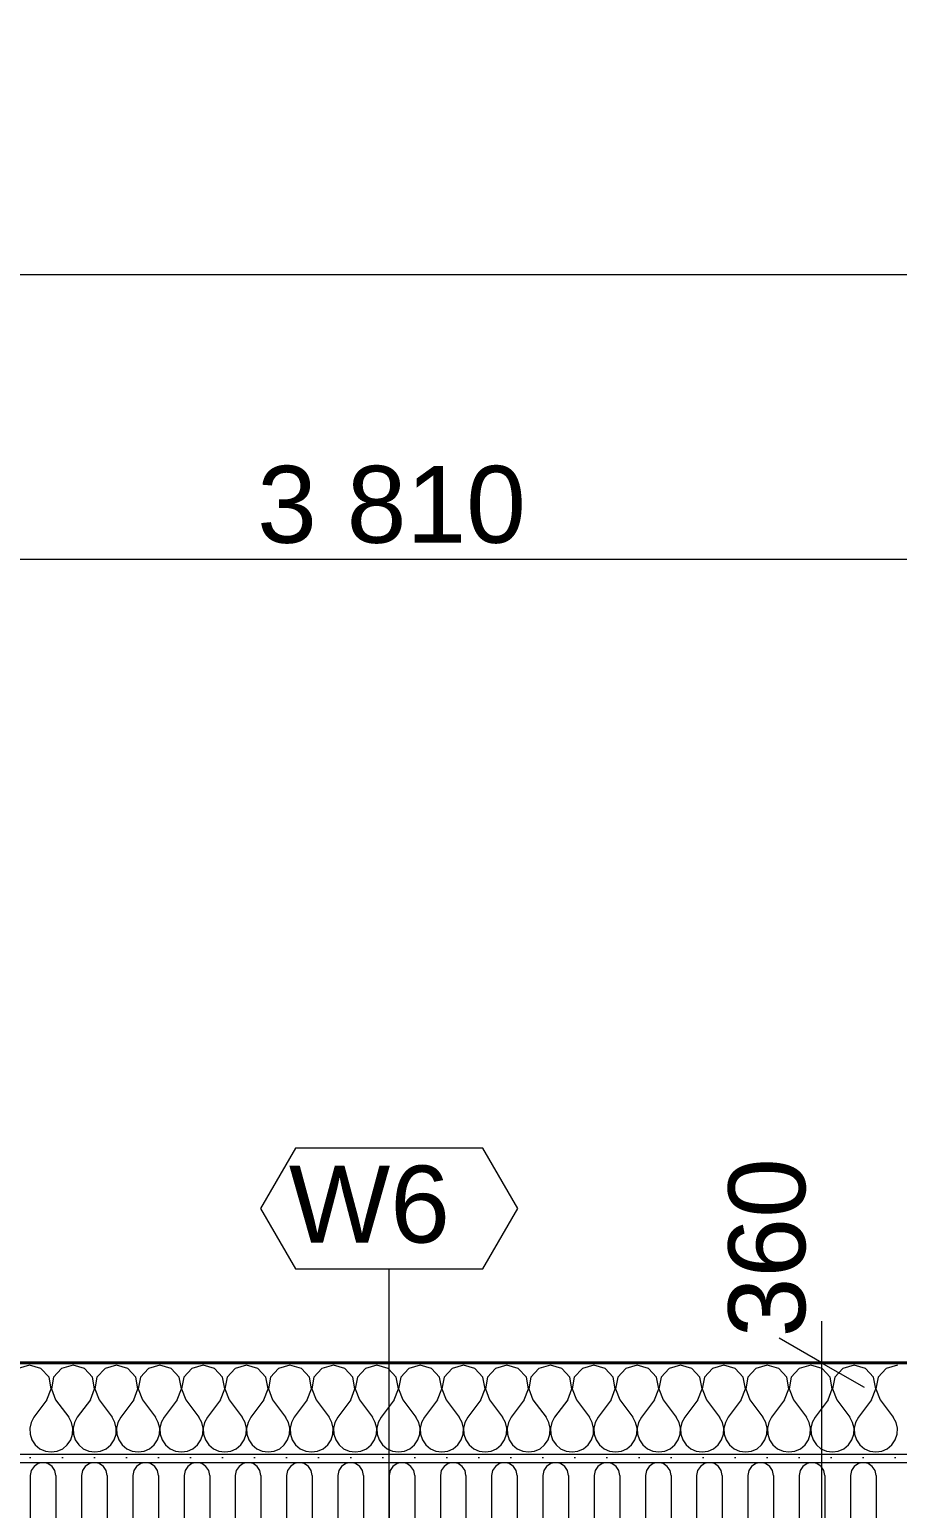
# Model space of a CAD drawing. Header units: millimetres. Extents: x -3100 to 17162, y -19566 to 10100.
# Drawn here: x 11924 to 13448, y 7505 to 10100 of the extents above; entities that cross this region are included whole.
import ezdxf

# ---------------------------------------------------------------- set-up
doc = ezdxf.new("R2010")
doc.units = ezdxf.units.MM
doc.header["$MEASUREMENT"] = 0
doc.linetypes.add('Wipeout_Contour', pattern=[1000, 0, -1000])
for name, color, linetype in [('Externí - moduly', 7, 'Continuous'), ('Konstrukce - svislé nosné', 7, 'Continuous'), ('Konstrukce – Dělicí čáry vrstev', 7, 'Continuous'), ('Kóty - SP', 7, 'Continuous'), ('Výplně – Řezové', 7, 'Continuous'), ('Zóny - razítko SP', 7, 'Continuous')]:
    doc.layers.add(name, color=color, linetype=linetype)
doc.styles.add('GENEROVANÝ_STYL_1', font='Arial.ttf')
doc.dimstyles.new('GENEROVANÝ_STYL__1', dxfattribs={"dimtxt": 134.999996, "dimasz": 114, "dimexe": 0.18, "dimexo": 0.0625, "dimgap": 0, "dimtad": 1, "dimtih": 1, "dimtoh": 1, "dimdec": 0, "dimzin": 0, "dimdsep": 46, "dimtxsty": 'GENEROVANÝ_STYL_1', "dimblk": 'ARROWHEAD_2', "dimblk1": 'ARROWHEAD_2', "dimblk2": 'ARROWHEAD_2', "dimcen": 0.09, "dimse1": 1, "dimse2": 1, "dimclrd": 256, "dimclre": 256, "dimclrt": 256, "dimazin": 0, "dimtfac": 1, "dimtdec": 4, "dimtmove": 0, "dimatfit": 3, "dimfxl": 1, "dimtolj": 1, "dimtzin": 0, "dimarcsym": 0})
doc.dimstyles.new('GENEROVANÝ_STYL__3', dxfattribs={"dimtxt": 134.999996, "dimasz": 114, "dimexe": 0.18, "dimexo": 0.0625, "dimgap": 0, "dimtad": 1, "dimdec": 0, "dimzin": 0, "dimdsep": 46, "dimtxsty": 'GENEROVANÝ_STYL_1', "dimblk": 'ARROWHEAD_2', "dimblk1": 'ARROWHEAD_2', "dimblk2": 'ARROWHEAD_2', "dimcen": 0.09, "dimse1": 1, "dimse2": 1, "dimclrd": 256, "dimclre": 256, "dimclrt": 256, "dimazin": 0, "dimtfac": 1, "dimtdec": 4, "dimtmove": 2, "dimatfit": 3, "dimfxl": 1, "dimtolj": 1, "dimtzin": 0, "dimarcsym": 0})

# ---------------------------------------------------------------- blocks, each defined once
blk = doc.blocks.new('*X62')
at = {"layer": 'Výplně – Řezové', "color": 53, "linetype": 'Continuous', "lineweight": 13, "true_color": 0xeccf4f}
for p, q in [((11938.9, 7583.3), (11931.6, 7578.4)), ((11947.5, 7585), (11938.9, 7583.3)), ((11956.1, 7583.3), (11947.5, 7585)), ((11963.4, 7578.4), (11956.1, 7583.3)), ((12028.9, 7583.3), (12021.6, 7578.4)), ((12037.5, 7585), (12028.9, 7583.3)), ((12046.1, 7583.3), (12037.5, 7585)), ((12053.4, 7578.4), (12046.1, 7583.3)), ((12118.9, 7583.3), (12111.6, 7578.4)), ((12127.5, 7585), (12118.9, 7583.3)), ((12136.1, 7583.3), (12127.5, 7585)), ((12143.4, 7578.4), (12136.1, 7583.3)), ((12208.9, 7583.3), (12201.6, 7578.4)), ((12217.5, 7585), (12208.9, 7583.3)), ((12226.1, 7583.3), (12217.5, 7585)), ((12233.4, 7578.4), (12226.1, 7583.3)), ((12298.9, 7583.3), (12291.6, 7578.4)), ((12307.5, 7585), (12298.9, 7583.3)), ((12316.1, 7583.3), (12307.5, 7585)), ((12323.4, 7578.4), (12316.1, 7583.3)), ((12388.9, 7583.3), (12381.6, 7578.4)), ((12397.5, 7585), (12388.9, 7583.3)), ((12406.1, 7583.3), (12397.5, 7585)), ((12413.4, 7578.4), (12406.1, 7583.3)), ((12478.9, 7583.3), (12471.6, 7578.4)), ((12487.5, 7585), (12478.9, 7583.3)), ((12496.1, 7583.3), (12487.5, 7585)), ((12503.4, 7578.4), (12496.1, 7583.3)), ((12568.9, 7583.3), (12561.6, 7578.4)), ((12577.5, 7585), (12568.9, 7583.3)), ((12586.1, 7583.3), (12577.5, 7585)), ((12593.4, 7578.4), (12586.1, 7583.3)), ((12658.9, 7583.3), (12651.6, 7578.4)), ((12667.5, 7585), (12658.9, 7583.3)), ((12676.1, 7583.3), (12667.5, 7585)), ((12683.4, 7578.4), (12676.1, 7583.3)), ((12748.9, 7583.3), (12741.6, 7578.4)), ((12757.5, 7585), (12748.9, 7583.3)), ((12766.1, 7583.3), (12757.5, 7585)), ((12773.4, 7578.4), (12766.1, 7583.3)), ((12838.9, 7583.3), (12831.6, 7578.4)), ((12847.5, 7585), (12838.9, 7583.3)), ((12856.1, 7583.3), (12847.5, 7585)), ((12863.4, 7578.4), (12856.1, 7583.3)), ((12928.9, 7583.3), (12921.6, 7578.4)), ((12937.5, 7585), (12928.9, 7583.3)), ((12946.1, 7583.3), (12937.5, 7585)), ((12953.4, 7578.4), (12946.1, 7583.3)), ((13018.9, 7583.3), (13011.6, 7578.4)), ((13027.5, 7585), (13018.9, 7583.3)), ((13036.1, 7583.3), (13027.5, 7585)), ((13043.4, 7578.4), (13036.1, 7583.3)), ((13108.9, 7583.3), (13101.6, 7578.4)), ((13117.5, 7585), (13108.9, 7583.3)), ((13126.1, 7583.3), (13117.5, 7585)), ((13133.4, 7578.4), (13126.1, 7583.3)), ((13198.9, 7583.3), (13191.6, 7578.4)), ((13207.5, 7585), (13198.9, 7583.3)), ((13216.1, 7583.3), (13207.5, 7585)), ((13223.4, 7578.4), (13216.1, 7583.3)), ((13288.9, 7583.3), (13281.6, 7578.4)), ((13297.5, 7585), (13288.9, 7583.3)), ((13306.1, 7583.3), (13297.5, 7585)), ((13313.4, 7578.4), (13306.1, 7583.3)), ((13378.9, 7583.3), (13371.6, 7578.4)), ((13387.5, 7585), (13378.9, 7583.3)), ((13396.1, 7583.3), (13387.5, 7585)), ((13403.4, 7578.4), (13396.1, 7583.3)), ((11926.7, 7571.1), (11925, 7562.5)), ((11925, 7562.5), (11925, 7487.5)), ((11931.6, 7578.4), (11926.7, 7571.1)), ((11968.3, 7571.1), (11963.4, 7578.4)), ((11970, 7562.5), (11968.3, 7571.1)), ((11970, 7562.5), (11970, 7487.5)), ((12016.7, 7571.1), (12015, 7562.5)), ((12015, 7562.5), (12015, 7487.5)), ((12021.6, 7578.4), (12016.7, 7571.1)), ((12058.3, 7571.1), (12053.4, 7578.4)), ((12060, 7562.5), (12058.3, 7571.1)), ((12060, 7562.5), (12060, 7487.5)), ((12106.7, 7571.1), (12105, 7562.5)), ((12105, 7562.5), (12105, 7487.5)), ((12111.6, 7578.4), (12106.7, 7571.1)), ((12148.3, 7571.1), (12143.4, 7578.4)), ((12150, 7562.5), (12148.3, 7571.1)), ((12150, 7562.5), (12150, 7487.5)), ((12196.7, 7571.1), (12195, 7562.5)), ((12195, 7562.5), (12195, 7487.5)), ((12201.6, 7578.4), (12196.7, 7571.1)), ((12238.3, 7571.1), (12233.4, 7578.4)), ((12240, 7562.5), (12238.3, 7571.1)), ((12240, 7562.5), (12240, 7487.5)), ((12286.7, 7571.1), (12285, 7562.5)), ((12285, 7562.5), (12285, 7487.5)), ((12291.6, 7578.4), (12286.7, 7571.1)), ((12328.3, 7571.1), (12323.4, 7578.4)), ((12330, 7562.5), (12328.3, 7571.1)), ((12330, 7562.5), (12330, 7487.5)), ((12376.7, 7571.1), (12375, 7562.5)), ((12375, 7562.5), (12375, 7487.5)), ((12381.6, 7578.4), (12376.7, 7571.1)), ((12418.3, 7571.1), (12413.4, 7578.4)), ((12420, 7562.5), (12418.3, 7571.1)), ((12420, 7562.5), (12420, 7487.5)), ((12466.7, 7571.1), (12465, 7562.5)), ((12465, 7562.5), (12465, 7487.5)), ((12471.6, 7578.4), (12466.7, 7571.1)), ((12508.3, 7571.1), (12503.4, 7578.4)), ((12510, 7562.5), (12508.3, 7571.1)), ((12510, 7562.5), (12510, 7487.5)), ((12556.7, 7571.1), (12555, 7562.5)), ((12555, 7562.5), (12555, 7487.5)), ((12561.6, 7578.4), (12556.7, 7571.1)), ((12598.3, 7571.1), (12593.4, 7578.4)), ((12600, 7562.5), (12598.3, 7571.1)), ((12600, 7562.5), (12600, 7487.5)), ((12646.7, 7571.1), (12645, 7562.5)), ((12645, 7562.5), (12645, 7487.5)), ((12651.6, 7578.4), (12646.7, 7571.1)), ((12688.3, 7571.1), (12683.4, 7578.4)), ((12690, 7562.5), (12688.3, 7571.1)), ((12690, 7562.5), (12690, 7487.5)), ((12736.7, 7571.1), (12735, 7562.5)), ((12735, 7562.5), (12735, 7487.5)), ((12741.6, 7578.4), (12736.7, 7571.1)), ((12778.3, 7571.1), (12773.4, 7578.4)), ((12780, 7562.5), (12778.3, 7571.1)), ((12780, 7562.5), (12780, 7487.5)), ((12826.7, 7571.1), (12825, 7562.5)), ((12825, 7562.5), (12825, 7487.5)), ((12831.6, 7578.4), (12826.7, 7571.1)), ((12868.3, 7571.1), (12863.4, 7578.4)), ((12870, 7562.5), (12868.3, 7571.1)), ((12870, 7562.5), (12870, 7487.5)), ((12916.7, 7571.1), (12915, 7562.5)), ((12915, 7562.5), (12915, 7487.5)), ((12921.6, 7578.4), (12916.7, 7571.1)), ((12958.3, 7571.1), (12953.4, 7578.4)), ((12960, 7562.5), (12958.3, 7571.1)), ((12960, 7562.5), (12960, 7487.5)), ((13006.7, 7571.1), (13005, 7562.5)), ((13005, 7562.5), (13005, 7487.5)), ((13011.6, 7578.4), (13006.7, 7571.1)), ((13048.3, 7571.1), (13043.4, 7578.4)), ((13050, 7562.5), (13048.3, 7571.1)), ((13050, 7562.5), (13050, 7487.5)), ((13096.7, 7571.1), (13095, 7562.5)), ((13095, 7562.5), (13095, 7487.5)), ((13101.6, 7578.4), (13096.7, 7571.1)), ((13138.3, 7571.1), (13133.4, 7578.4)), ((13140, 7562.5), (13138.3, 7571.1)), ((13140, 7562.5), (13140, 7487.5)), ((13186.7, 7571.1), (13185, 7562.5)), ((13185, 7562.5), (13185, 7487.5)), ((13191.6, 7578.4), (13186.7, 7571.1)), ((13228.3, 7571.1), (13223.4, 7578.4)), ((13230, 7562.5), (13228.3, 7571.1)), ((13230, 7562.5), (13230, 7487.5)), ((13276.7, 7571.1), (13275, 7562.5)), ((13275, 7562.5), (13275, 7487.5)), ((13281.6, 7578.4), (13276.7, 7571.1)), ((13318.3, 7571.1), (13313.4, 7578.4)), ((13320, 7562.5), (13318.3, 7571.1)), ((13320, 7562.5), (13320, 7487.5)), ((13366.7, 7571.1), (13365, 7562.5)), ((13365, 7562.5), (13365, 7487.5)), ((13371.6, 7578.4), (13366.7, 7571.1)), ((13408.3, 7571.1), (13403.4, 7578.4)), ((13410, 7562.5), (13408.3, 7571.1)), ((13410, 7562.5), (13410, 7487.5))]:
    blk.add_line(p, q, dxfattribs=at)
blk = doc.blocks.new('*X68')
at = {"layer": 'Výplně – Řezové', "color": 53, "linetype": 'Continuous', "lineweight": 13, "true_color": 0xeccf4f}
for p, q in [((11923.8, 7756.2), (11903.8, 7750.5)), ((11943.8, 7750.5), (11923.8, 7756.2)), ((11957.9, 7735.1), (11943.8, 7750.5)), ((11961.8, 7714.7), (11957.9, 7735.1)), ((11965.9, 7735.1), (11962.1, 7714.7)), ((11980, 7750.5), (11965.9, 7735.1)), ((12000, 7756.2), (11980, 7750.5)), ((12020, 7750.5), (12000, 7756.2)), ((12034.1, 7735.1), (12020, 7750.5)), ((12037.9, 7714.7), (12034.1, 7735.1)), ((12042.1, 7735.1), (12038.2, 7714.7)), ((12056.2, 7750.5), (12042.1, 7735.1)), ((12076.2, 7756.2), (12056.2, 7750.5)), ((12096.2, 7750.5), (12076.2, 7756.2)), ((12110.3, 7735.1), (12096.2, 7750.5)), ((12114.1, 7714.7), (12110.3, 7735.1)), ((12118.3, 7735.1), (12114.4, 7714.7)), ((12132.4, 7750.5), (12118.3, 7735.1)), ((12152.4, 7756.2), (12132.4, 7750.5)), ((12172.4, 7750.5), (12152.4, 7756.2)), ((12186.5, 7735.1), (12172.4, 7750.5)), ((12190.3, 7714.7), (12186.5, 7735.1)), ((12194.5, 7735.1), (12190.6, 7714.7)), ((12208.5, 7750.5), (12194.5, 7735.1)), ((12228.6, 7756.2), (12208.5, 7750.5)), ((12248.6, 7750.5), (12228.6, 7756.2)), ((12262.6, 7735.1), (12248.6, 7750.5)), ((12266.5, 7714.7), (12262.6, 7735.1)), ((12270.7, 7735.1), (12266.8, 7714.7)), ((12284.7, 7750.5), (12270.7, 7735.1)), ((12304.8, 7756.2), (12284.7, 7750.5)), ((12324.8, 7750.5), (12304.8, 7756.2)), ((12338.8, 7735.1), (12324.8, 7750.5)), ((12342.7, 7714.7), (12338.8, 7735.1)), ((12346.9, 7735.1), (12343, 7714.7)), ((12360.9, 7750.5), (12346.9, 7735.1)), ((12381, 7756.2), (12360.9, 7750.5)), ((12401, 7750.5), (12381, 7756.2)), ((12415, 7735.1), (12401, 7750.5)), ((12418.9, 7714.7), (12415, 7735.1)), ((12423.1, 7735.1), (12419.2, 7714.7)), ((12437.1, 7750.5), (12423.1, 7735.1)), ((12457.1, 7756.2), (12437.1, 7750.5)), ((12477.2, 7750.5), (12457.1, 7756.2)), ((12491.2, 7735.1), (12477.2, 7750.5)), ((12495.1, 7714.7), (12491.2, 7735.1)), ((12499.3, 7735.1), (12495.4, 7714.7)), ((12513.3, 7750.5), (12499.3, 7735.1)), ((12533.3, 7756.2), (12513.3, 7750.5)), ((12553.4, 7750.5), (12533.3, 7756.2)), ((12567.4, 7735.1), (12553.4, 7750.5)), ((12571.3, 7714.7), (12567.4, 7735.1)), ((12575.5, 7735.1), (12571.6, 7714.7)), ((12589.5, 7750.5), (12575.5, 7735.1)), ((12609.5, 7756.2), (12589.5, 7750.5)), ((12629.6, 7750.5), (12609.5, 7756.2)), ((12643.6, 7735.1), (12629.6, 7750.5)), ((12647.5, 7714.7), (12643.6, 7735.1)), ((12651.6, 7735.1), (12647.8, 7714.7)), ((12665.7, 7750.5), (12651.6, 7735.1)), ((12685.7, 7756.2), (12665.7, 7750.5)), ((12705.7, 7750.5), (12685.7, 7756.2)), ((12719.8, 7735.1), (12705.7, 7750.5)), ((12723.7, 7714.7), (12719.8, 7735.1)), ((12727.8, 7735.1), (12724, 7714.7)), ((12741.9, 7750.5), (12727.8, 7735.1)), ((12761.9, 7756.2), (12741.9, 7750.5)), ((12781.9, 7750.5), (12761.9, 7756.2)), ((12796, 7735.1), (12781.9, 7750.5)), ((12799.8, 7714.7), (12796, 7735.1)), ((12804, 7735.1), (12800.2, 7714.7)), ((12818.1, 7750.5), (12804, 7735.1)), ((12838.1, 7756.2), (12818.1, 7750.5)), ((12858.1, 7750.5), (12838.1, 7756.2)), ((12872.2, 7735.1), (12858.1, 7750.5)), ((12876, 7714.7), (12872.2, 7735.1)), ((12880.2, 7735.1), (12876.3, 7714.7)), ((12894.3, 7750.5), (12880.2, 7735.1)), ((12914.3, 7756.2), (12894.3, 7750.5)), ((12934.3, 7750.5), (12914.3, 7756.2)), ((12948.4, 7735.1), (12934.3, 7750.5)), ((12952.2, 7714.7), (12948.4, 7735.1)), ((12956.4, 7735.1), (12952.5, 7714.7)), ((12970.4, 7750.5), (12956.4, 7735.1)), ((12990.5, 7756.2), (12970.4, 7750.5)), ((13010.5, 7750.5), (12990.5, 7756.2)), ((13024.5, 7735.1), (13010.5, 7750.5)), ((13028.4, 7714.7), (13024.5, 7735.1)), ((13032.6, 7735.1), (13028.7, 7714.7)), ((13046.6, 7750.5), (13032.6, 7735.1)), ((13066.7, 7756.2), (13046.6, 7750.5)), ((13086.7, 7750.5), (13066.7, 7756.2)), ((13100.7, 7735.1), (13086.7, 7750.5)), ((13104.6, 7714.7), (13100.7, 7735.1)), ((13108.8, 7735.1), (13104.9, 7714.7)), ((13122.8, 7750.5), (13108.8, 7735.1)), ((13142.9, 7756.2), (13122.8, 7750.5)), ((13162.9, 7750.5), (13142.9, 7756.2)), ((13176.9, 7735.1), (13162.9, 7750.5)), ((13180.8, 7714.7), (13176.9, 7735.1)), ((13185, 7735.1), (13181.1, 7714.7)), ((13199, 7750.5), (13185, 7735.1)), ((13219, 7756.2), (13199, 7750.5)), ((13239.1, 7750.5), (13219, 7756.2)), ((13253.1, 7735.1), (13239.1, 7750.5)), ((13257, 7714.7), (13253.1, 7735.1)), ((13261.2, 7735.1), (13257.3, 7714.7)), ((13275.2, 7750.5), (13261.2, 7735.1)), ((13295.2, 7756.2), (13275.2, 7750.5)), ((13315.3, 7750.5), (13295.2, 7756.2)), ((13329.3, 7735.1), (13315.3, 7750.5)), ((13333.2, 7714.7), (13329.3, 7735.1)), ((13337.4, 7735.1), (13333.5, 7714.7)), ((13351.4, 7750.5), (13337.4, 7735.1)), ((13371.4, 7756.2), (13351.4, 7750.5)), ((13391.5, 7750.5), (13371.4, 7756.2)), ((13405.5, 7735.1), (13391.5, 7750.5)), ((13409.4, 7714.7), (13405.5, 7735.1)), ((13413.5, 7735.1), (13409.7, 7714.7)), ((13427.6, 7750.5), (13413.5, 7735.1)), ((13447.6, 7756.2), (13427.6, 7750.5)), ((11954.3, 7695.2), (11961.8, 7714.7)), ((11962.1, 7714.7), (11969.5, 7695.2)), ((12030.5, 7695.2), (12037.9, 7714.7)), ((12038.2, 7714.7), (12045.7, 7695.2)), ((12106.7, 7695.2), (12114.1, 7714.7)), ((12114.4, 7714.7), (12121.9, 7695.2)), ((12182.9, 7695.2), (12190.3, 7714.7)), ((12190.6, 7714.7), (12198.1, 7695.2)), ((12259, 7695.2), (12266.5, 7714.7)), ((12266.8, 7714.7), (12274.3, 7695.2)), ((12335.2, 7695.2), (12342.7, 7714.7)), ((12343, 7714.7), (12350.5, 7695.2)), ((12411.4, 7695.2), (12418.9, 7714.7)), ((12419.2, 7714.7), (12426.7, 7695.2)), ((12487.6, 7695.2), (12495.1, 7714.7)), ((12495.4, 7714.7), (12502.9, 7695.2)), ((12563.8, 7695.2), (12571.3, 7714.7)), ((12571.6, 7714.7), (12579, 7695.2)), ((12640, 7695.2), (12647.5, 7714.7)), ((12647.8, 7714.7), (12655.2, 7695.2)), ((12716.2, 7695.2), (12723.7, 7714.7)), ((12724, 7714.7), (12731.4, 7695.2)), ((12792.4, 7695.2), (12799.8, 7714.7)), ((12800.2, 7714.7), (12807.6, 7695.2)), ((12868.6, 7695.2), (12876, 7714.7)), ((12876.3, 7714.7), (12883.8, 7695.2)), ((12944.8, 7695.2), (12952.2, 7714.7)), ((12952.5, 7714.7), (12960, 7695.2)), ((13021, 7695.2), (13028.4, 7714.7)), ((13028.7, 7714.7), (13036.2, 7695.2)), ((13097.1, 7695.2), (13104.6, 7714.7)), ((13104.9, 7714.7), (13112.4, 7695.2)), ((13173.3, 7695.2), (13180.8, 7714.7)), ((13181.1, 7714.7), (13188.6, 7695.2)), ((13249.5, 7695.2), (13257, 7714.7)), ((13257.3, 7714.7), (13264.8, 7695.2)), ((13325.7, 7695.2), (13333.2, 7714.7)), ((13333.5, 7714.7), (13341, 7695.2)), ((13401.9, 7695.2), (13409.4, 7714.7)), ((13409.7, 7714.7), (13417.1, 7695.2)), ((11954.3, 7695.2), (11931.4, 7664.8)), ((11969.5, 7695.2), (11992.4, 7664.8)), ((12030.5, 7695.2), (12007.6, 7664.8)), ((12045.7, 7695.2), (12068.6, 7664.8)), ((12106.7, 7695.2), (12083.8, 7664.8)), ((12121.9, 7695.2), (12144.8, 7664.8)), ((12182.9, 7695.2), (12160, 7664.8)), ((12198.1, 7695.2), (12221, 7664.8)), ((12259, 7695.2), (12236.2, 7664.8)), ((12274.3, 7695.2), (12297.1, 7664.8)), ((12335.2, 7695.2), (12312.4, 7664.8)), ((12350.5, 7695.2), (12373.3, 7664.8)), ((12411.4, 7695.2), (12388.6, 7664.8)), ((12426.7, 7695.2), (12449.5, 7664.8)), ((12487.6, 7695.2), (12464.8, 7664.8)), ((12502.9, 7695.2), (12525.7, 7664.8)), ((12563.8, 7695.2), (12541, 7664.8)), ((12579, 7695.2), (12601.9, 7664.8)), ((12640, 7695.2), (12617.1, 7664.8)), ((12655.2, 7695.2), (12678.1, 7664.8)), ((12716.2, 7695.2), (12693.3, 7664.8)), ((12731.4, 7695.2), (12754.3, 7664.8)), ((12792.4, 7695.2), (12769.5, 7664.8)), ((12807.6, 7695.2), (12830.5, 7664.8)), ((12868.6, 7695.2), (12845.7, 7664.8)), ((12883.8, 7695.2), (12906.7, 7664.8)), ((12944.8, 7695.2), (12921.9, 7664.8)), ((12960, 7695.2), (12982.9, 7664.8)), ((13021, 7695.2), (12998.1, 7664.8)), ((13036.2, 7695.2), (13059, 7664.8)), ((13097.1, 7695.2), (13074.3, 7664.8)), ((13112.4, 7695.2), (13135.2, 7664.8)), ((13173.3, 7695.2), (13150.5, 7664.8)), ((13188.6, 7695.2), (13211.4, 7664.8)), ((13249.5, 7695.2), (13226.7, 7664.8)), ((13264.8, 7695.2), (13287.6, 7664.8)), ((13325.7, 7695.2), (13302.9, 7664.8)), ((13341, 7695.2), (13363.8, 7664.8)), ((13401.9, 7695.2), (13379, 7664.8)), ((13417.1, 7695.2), (13440, 7664.8)), ((11931.4, 7664.8), (11926.3, 7655.6)), ((11997.5, 7655.6), (11992.4, 7664.8)), ((12007.6, 7664.8), (12002.5, 7655.6)), ((12073.7, 7655.6), (12068.6, 7664.8)), ((12083.8, 7664.8), (12078.7, 7655.6)), ((12149.8, 7655.6), (12144.8, 7664.8)), ((12160, 7664.8), (12154.9, 7655.6)), ((12226, 7655.6), (12221, 7664.8)), ((12236.2, 7664.8), (12231.1, 7655.6)), ((12302.2, 7655.6), (12297.1, 7664.8)), ((12312.4, 7664.8), (12307.3, 7655.6)), ((12378.4, 7655.6), (12373.3, 7664.8)), ((12388.6, 7664.8), (12383.5, 7655.6)), ((12454.6, 7655.6), (12449.5, 7664.8)), ((12464.8, 7664.8), (12459.7, 7655.6)), ((12530.8, 7655.6), (12525.7, 7664.8)), ((12541, 7664.8), (12535.9, 7655.6)), ((12607, 7655.6), (12601.9, 7664.8)), ((12617.1, 7664.8), (12612.1, 7655.6)), ((12683.2, 7655.6), (12678.1, 7664.8)), ((12693.3, 7664.8), (12688.2, 7655.6)), ((12759.4, 7655.6), (12754.3, 7664.8)), ((12769.5, 7664.8), (12764.4, 7655.6)), ((12835.6, 7655.6), (12830.5, 7664.8)), ((12845.7, 7664.8), (12840.6, 7655.6)), ((12911.8, 7655.6), (12906.7, 7664.8)), ((12921.9, 7664.8), (12916.8, 7655.6)), ((12987.9, 7655.6), (12982.9, 7664.8)), ((12998.1, 7664.8), (12993, 7655.6)), ((13064.1, 7655.6), (13059, 7664.8)), ((13074.3, 7664.8), (13069.2, 7655.6)), ((13140.3, 7655.6), (13135.2, 7664.8)), ((13150.5, 7664.8), (13145.4, 7655.6)), ((13216.5, 7655.6), (13211.4, 7664.8)), ((13226.7, 7664.8), (13221.6, 7655.6)), ((13292.7, 7655.6), (13287.6, 7664.8)), ((13302.9, 7664.8), (13297.8, 7655.6)), ((13368.9, 7655.6), (13363.8, 7664.8)), ((13379, 7664.8), (13374, 7655.6)), ((13445.1, 7655.6), (13440, 7664.8)), ((11926.3, 7655.6), (11924, 7645.3)), ((11924, 7645.3), (11924.5, 7634.8)), ((11924.5, 7634.8), (11927.8, 7624.9)), ((11996, 7624.9), (11999.3, 7634.8)), ((11999.8, 7645.3), (11997.5, 7655.6)), ((11999.3, 7634.8), (11999.8, 7645.3)), ((12002.5, 7655.6), (12000.2, 7645.3)), ((12000.2, 7645.3), (12000.7, 7634.8)), ((12000.7, 7634.8), (12004, 7624.9)), ((12072.2, 7624.9), (12075.5, 7634.8)), ((12076, 7645.3), (12073.7, 7655.6)), ((12075.5, 7634.8), (12076, 7645.3)), ((12078.7, 7655.6), (12076.3, 7645.3)), ((12076.3, 7645.3), (12076.9, 7634.8)), ((12076.9, 7634.8), (12080.2, 7624.9)), ((12148.4, 7624.9), (12151.7, 7634.8)), ((12152.2, 7645.3), (12149.8, 7655.6)), ((12151.7, 7634.8), (12152.2, 7645.3)), ((12154.9, 7655.6), (12152.5, 7645.3)), ((12152.5, 7645.3), (12153, 7634.8)), ((12153, 7634.8), (12156.4, 7624.9)), ((12224.5, 7624.9), (12227.9, 7634.8)), ((12228.4, 7645.3), (12226, 7655.6)), ((12227.9, 7634.8), (12228.4, 7645.3)), ((12231.1, 7655.6), (12228.7, 7645.3)), ((12228.7, 7645.3), (12229.2, 7634.8)), ((12229.2, 7634.8), (12232.6, 7624.9)), ((12300.7, 7624.9), (12304.1, 7634.8)), ((12304.6, 7645.3), (12302.2, 7655.6)), ((12304.1, 7634.8), (12304.6, 7645.3)), ((12307.3, 7655.6), (12304.9, 7645.3)), ((12304.9, 7645.3), (12305.4, 7634.8)), ((12305.4, 7634.8), (12308.8, 7624.9)), ((12376.9, 7624.9), (12380.3, 7634.8)), ((12380.8, 7645.3), (12378.4, 7655.6)), ((12380.3, 7634.8), (12380.8, 7645.3)), ((12383.5, 7655.6), (12381.1, 7645.3)), ((12381.1, 7645.3), (12381.6, 7634.8)), ((12381.6, 7634.8), (12385, 7624.9)), ((12453.1, 7624.9), (12456.5, 7634.8)), ((12457, 7645.3), (12454.6, 7655.6)), ((12456.5, 7634.8), (12457, 7645.3)), ((12459.7, 7655.6), (12457.3, 7645.3)), ((12457.3, 7645.3), (12457.8, 7634.8)), ((12457.8, 7634.8), (12461.2, 7624.9)), ((12529.3, 7624.9), (12532.7, 7634.8)), ((12533.2, 7645.3), (12530.8, 7655.6)), ((12532.7, 7634.8), (12533.2, 7645.3)), ((12535.9, 7655.6), (12533.5, 7645.3)), ((12533.5, 7645.3), (12534, 7634.8)), ((12534, 7634.8), (12537.4, 7624.9)), ((12605.5, 7624.9), (12608.9, 7634.8)), ((12609.4, 7645.3), (12607, 7655.6)), ((12608.9, 7634.8), (12609.4, 7645.3)), ((12612.1, 7655.6), (12609.7, 7645.3)), ((12609.7, 7645.3), (12610.2, 7634.8)), ((12610.2, 7634.8), (12613.5, 7624.9)), ((12681.7, 7624.9), (12685.1, 7634.8)), ((12685.6, 7645.3), (12683.2, 7655.6)), ((12685.1, 7634.8), (12685.6, 7645.3)), ((12688.2, 7655.6), (12685.9, 7645.3)), ((12685.9, 7645.3), (12686.4, 7634.8)), ((12686.4, 7634.8), (12689.7, 7624.9)), ((12757.9, 7624.9), (12761.2, 7634.8)), ((12761.8, 7645.3), (12759.4, 7655.6)), ((12761.2, 7634.8), (12761.8, 7645.3)), ((12764.4, 7655.6), (12762.1, 7645.3)), ((12762.1, 7645.3), (12762.6, 7634.8)), ((12762.6, 7634.8), (12765.9, 7624.9)), ((12834.1, 7624.9), (12837.4, 7634.8)), ((12837.9, 7645.3), (12835.6, 7655.6)), ((12837.4, 7634.8), (12837.9, 7645.3)), ((12840.6, 7655.6), (12838.2, 7645.3)), ((12838.2, 7645.3), (12838.8, 7634.8)), ((12838.8, 7634.8), (12842.1, 7624.9)), ((12910.3, 7624.9), (12913.6, 7634.8)), ((12914.1, 7645.3), (12911.8, 7655.6)), ((12913.6, 7634.8), (12914.1, 7645.3)), ((12916.8, 7655.6), (12914.4, 7645.3)), ((12914.4, 7645.3), (12914.9, 7634.8)), ((12914.9, 7634.8), (12918.3, 7624.9)), ((12986.5, 7624.9), (12989.8, 7634.8)), ((12990.3, 7645.3), (12987.9, 7655.6)), ((12989.8, 7634.8), (12990.3, 7645.3)), ((12993, 7655.6), (12990.6, 7645.3)), ((12990.6, 7645.3), (12991.1, 7634.8)), ((12991.1, 7634.8), (12994.5, 7624.9)), ((13062.6, 7624.9), (13066, 7634.8)), ((13066.5, 7645.3), (13064.1, 7655.6)), ((13066, 7634.8), (13066.5, 7645.3)), ((13069.2, 7655.6), (13066.8, 7645.3)), ((13066.8, 7645.3), (13067.3, 7634.8)), ((13067.3, 7634.8), (13070.7, 7624.9)), ((13138.8, 7624.9), (13142.2, 7634.8)), ((13142.7, 7645.3), (13140.3, 7655.6)), ((13142.2, 7634.8), (13142.7, 7645.3)), ((13145.4, 7655.6), (13143, 7645.3)), ((13143, 7645.3), (13143.5, 7634.8)), ((13143.5, 7634.8), (13146.9, 7624.9)), ((13215, 7624.9), (13218.4, 7634.8)), ((13218.9, 7645.3), (13216.5, 7655.6)), ((13218.4, 7634.8), (13218.9, 7645.3)), ((13221.6, 7655.6), (13219.2, 7645.3)), ((13219.2, 7645.3), (13219.7, 7634.8)), ((13219.7, 7634.8), (13223.1, 7624.9)), ((13291.2, 7624.9), (13294.6, 7634.8)), ((13295.1, 7645.3), (13292.7, 7655.6)), ((13294.6, 7634.8), (13295.1, 7645.3)), ((13297.8, 7655.6), (13295.4, 7645.3)), ((13295.4, 7645.3), (13295.9, 7634.8)), ((13295.9, 7634.8), (13299.3, 7624.9)), ((13367.4, 7624.9), (13370.8, 7634.8)), ((13371.3, 7645.3), (13368.9, 7655.6)), ((13370.8, 7634.8), (13371.3, 7645.3)), ((13374, 7655.6), (13371.6, 7645.3)), ((13371.6, 7645.3), (13372.1, 7634.8)), ((13372.1, 7634.8), (13375.5, 7624.9)), ((13443.6, 7624.9), (13447, 7634.8)), ((13447.5, 7645.3), (13445.1, 7655.6)), ((13447, 7634.8), (13447.5, 7645.3)), ((11927.8, 7624.9), (11933.8, 7616.2)), ((11933.8, 7616.2), (11941.9, 7609.5)), ((11941.9, 7609.5), (11951.5, 7605.3)), ((11951.5, 7605.3), (11961.9, 7603.8)), ((11961.9, 7603.8), (11972.3, 7605.3)), ((11972.3, 7605.3), (11981.9, 7609.5)), ((11981.9, 7609.5), (11990, 7616.2)), ((11990, 7616.2), (11996, 7624.9)), ((12004, 7624.9), (12010, 7616.2)), ((12010, 7616.2), (12018.1, 7609.5)), ((12018.1, 7609.5), (12027.7, 7605.3)), ((12027.7, 7605.3), (12038.1, 7603.8)), ((12038.1, 7603.8), (12048.5, 7605.3)), ((12048.5, 7605.3), (12058.1, 7609.5)), ((12058.1, 7609.5), (12066.2, 7616.2)), ((12066.2, 7616.2), (12072.2, 7624.9)), ((12080.2, 7624.9), (12086.2, 7616.2)), ((12086.2, 7616.2), (12094.3, 7609.5)), ((12094.3, 7609.5), (12103.9, 7605.3)), ((12103.9, 7605.3), (12114.3, 7603.8)), ((12114.3, 7603.8), (12124.7, 7605.3)), ((12124.7, 7605.3), (12134.3, 7609.5)), ((12134.3, 7609.5), (12142.4, 7616.2)), ((12142.4, 7616.2), (12148.4, 7624.9)), ((12156.4, 7624.9), (12162.4, 7616.2)), ((12162.4, 7616.2), (12170.4, 7609.5)), ((12170.4, 7609.5), (12180.1, 7605.3)), ((12180.1, 7605.3), (12190.5, 7603.8)), ((12190.5, 7603.8), (12200.9, 7605.3)), ((12200.9, 7605.3), (12210.5, 7609.5)), ((12210.5, 7609.5), (12218.6, 7616.2)), ((12218.6, 7616.2), (12224.5, 7624.9)), ((12232.6, 7624.9), (12238.5, 7616.2)), ((12238.5, 7616.2), (12246.6, 7609.5)), ((12246.6, 7609.5), (12256.3, 7605.3)), ((12256.3, 7605.3), (12266.7, 7603.8)), ((12266.7, 7603.8), (12277.1, 7605.3)), ((12277.1, 7605.3), (12286.7, 7609.5)), ((12286.7, 7609.5), (12294.8, 7616.2)), ((12294.8, 7616.2), (12300.7, 7624.9)), ((12308.8, 7624.9), (12314.7, 7616.2)), ((12314.7, 7616.2), (12322.8, 7609.5)), ((12322.8, 7609.5), (12332.4, 7605.3)), ((12332.4, 7605.3), (12342.9, 7603.8)), ((12342.9, 7603.8), (12353.3, 7605.3)), ((12353.3, 7605.3), (12362.9, 7609.5)), ((12362.9, 7609.5), (12371, 7616.2)), ((12371, 7616.2), (12376.9, 7624.9)), ((12385, 7624.9), (12390.9, 7616.2)), ((12390.9, 7616.2), (12399, 7609.5)), ((12399, 7609.5), (12408.6, 7605.3)), ((12408.6, 7605.3), (12419, 7603.8)), ((12419, 7603.8), (12429.5, 7605.3)), ((12429.5, 7605.3), (12439.1, 7609.5)), ((12439.1, 7609.5), (12447.2, 7616.2)), ((12447.2, 7616.2), (12453.1, 7624.9)), ((12461.2, 7624.9), (12467.1, 7616.2)), ((12467.1, 7616.2), (12475.2, 7609.5)), ((12475.2, 7609.5), (12484.8, 7605.3)), ((12484.8, 7605.3), (12495.2, 7603.8)), ((12495.2, 7603.8), (12505.6, 7605.3)), ((12505.6, 7605.3), (12515.3, 7609.5)), ((12515.3, 7609.5), (12523.4, 7616.2)), ((12523.4, 7616.2), (12529.3, 7624.9)), ((12537.4, 7624.9), (12543.3, 7616.2)), ((12543.3, 7616.2), (12551.4, 7609.5)), ((12551.4, 7609.5), (12561, 7605.3)), ((12561, 7605.3), (12571.4, 7603.8)), ((12571.4, 7603.8), (12581.8, 7605.3)), ((12581.8, 7605.3), (12591.5, 7609.5)), ((12591.5, 7609.5), (12599.5, 7616.2)), ((12599.5, 7616.2), (12605.5, 7624.9)), ((12613.5, 7624.9), (12619.5, 7616.2)), ((12619.5, 7616.2), (12627.6, 7609.5)), ((12627.6, 7609.5), (12637.2, 7605.3)), ((12637.2, 7605.3), (12647.6, 7603.8)), ((12647.6, 7603.8), (12658, 7605.3)), ((12658, 7605.3), (12667.6, 7609.5)), ((12667.6, 7609.5), (12675.7, 7616.2)), ((12675.7, 7616.2), (12681.7, 7624.9)), ((12689.7, 7624.9), (12695.7, 7616.2)), ((12695.7, 7616.2), (12703.8, 7609.5)), ((12703.8, 7609.5), (12713.4, 7605.3)), ((12713.4, 7605.3), (12723.8, 7603.8)), ((12723.8, 7603.8), (12734.2, 7605.3)), ((12734.2, 7605.3), (12743.8, 7609.5)), ((12743.8, 7609.5), (12751.9, 7616.2)), ((12751.9, 7616.2), (12757.9, 7624.9)), ((12765.9, 7624.9), (12771.9, 7616.2)), ((12771.9, 7616.2), (12780, 7609.5)), ((12780, 7609.5), (12789.6, 7605.3)), ((12789.6, 7605.3), (12800, 7603.8)), ((12800, 7603.8), (12810.4, 7605.3)), ((12810.4, 7605.3), (12820, 7609.5)), ((12820, 7609.5), (12828.1, 7616.2)), ((12828.1, 7616.2), (12834.1, 7624.9)), ((12842.1, 7624.9), (12848.1, 7616.2)), ((12848.1, 7616.2), (12856.2, 7609.5)), ((12856.2, 7609.5), (12865.8, 7605.3)), ((12865.8, 7605.3), (12876.2, 7603.8)), ((12876.2, 7603.8), (12886.6, 7605.3)), ((12886.6, 7605.3), (12896.2, 7609.5)), ((12896.2, 7609.5), (12904.3, 7616.2)), ((12904.3, 7616.2), (12910.3, 7624.9)), ((12918.3, 7624.9), (12924.3, 7616.2)), ((12924.3, 7616.2), (12932.4, 7609.5)), ((12932.4, 7609.5), (12942, 7605.3)), ((12942, 7605.3), (12952.4, 7603.8)), ((12952.4, 7603.8), (12962.8, 7605.3)), ((12962.8, 7605.3), (12972.4, 7609.5)), ((12972.4, 7609.5), (12980.5, 7616.2)), ((12980.5, 7616.2), (12986.5, 7624.9)), ((12994.5, 7624.9), (13000.5, 7616.2)), ((13000.5, 7616.2), (13008.5, 7609.5)), ((13008.5, 7609.5), (13018.2, 7605.3)), ((13018.2, 7605.3), (13028.6, 7603.8)), ((13028.6, 7603.8), (13039, 7605.3)), ((13039, 7605.3), (13048.6, 7609.5)), ((13048.6, 7609.5), (13056.7, 7616.2)), ((13056.7, 7616.2), (13062.6, 7624.9)), ((13070.7, 7624.9), (13076.6, 7616.2)), ((13076.6, 7616.2), (13084.7, 7609.5)), ((13084.7, 7609.5), (13094.4, 7605.3)), ((13094.4, 7605.3), (13104.8, 7603.8)), ((13104.8, 7603.8), (13115.2, 7605.3)), ((13115.2, 7605.3), (13124.8, 7609.5)), ((13124.8, 7609.5), (13132.9, 7616.2)), ((13132.9, 7616.2), (13138.8, 7624.9)), ((13146.9, 7624.9), (13152.8, 7616.2)), ((13152.8, 7616.2), (13160.9, 7609.5)), ((13160.9, 7609.5), (13170.5, 7605.3)), ((13170.5, 7605.3), (13181, 7603.8)), ((13181, 7603.8), (13191.4, 7605.3)), ((13191.4, 7605.3), (13201, 7609.5)), ((13201, 7609.5), (13209.1, 7616.2)), ((13209.1, 7616.2), (13215, 7624.9)), ((13223.1, 7624.9), (13229, 7616.2)), ((13229, 7616.2), (13237.1, 7609.5)), ((13237.1, 7609.5), (13246.7, 7605.3)), ((13246.7, 7605.3), (13257.1, 7603.8)), ((13257.1, 7603.8), (13267.6, 7605.3)), ((13267.6, 7605.3), (13277.2, 7609.5)), ((13277.2, 7609.5), (13285.3, 7616.2)), ((13285.3, 7616.2), (13291.2, 7624.9)), ((13299.3, 7624.9), (13305.2, 7616.2)), ((13305.2, 7616.2), (13313.3, 7609.5)), ((13313.3, 7609.5), (13322.9, 7605.3)), ((13322.9, 7605.3), (13333.3, 7603.8)), ((13333.3, 7603.8), (13343.7, 7605.3)), ((13343.7, 7605.3), (13353.4, 7609.5)), ((13353.4, 7609.5), (13361.5, 7616.2)), ((13361.5, 7616.2), (13367.4, 7624.9)), ((13375.5, 7624.9), (13381.4, 7616.2)), ((13381.4, 7616.2), (13389.5, 7609.5)), ((13389.5, 7609.5), (13399.1, 7605.3)), ((13399.1, 7605.3), (13409.5, 7603.8)), ((13409.5, 7603.8), (13419.9, 7605.3)), ((13419.9, 7605.3), (13429.6, 7609.5)), ((13429.6, 7609.5), (13437.6, 7616.2)), ((13437.6, 7616.2), (13443.6, 7624.9))]:
    blk.add_line(p, q, dxfattribs=at)
blk = doc.blocks.new('Zeď_3', base_point=(0, 7400))
at = {"color": 254, "linetype": 'Wipeout_Contour', "lineweight": 0, "ltscale": 58160.201248}
blk.add_wipeout([(10650, 7465), (14165, 7465), (14165, 7585), (10650, 7585)], dxfattribs=at).dxf.layer = 'Výplně – Řezové'
at = {"layer": 'Konstrukce - svislé nosné', "color": 7, "lineweight": 40}
blk.add_blockref('*X62', (0, 0), dxfattribs=at)
at = {"color": 254, "linetype": 'Wipeout_Contour', "lineweight": 0, "ltscale": 58513.267306}
blk.add_wipeout([(10650, 7585), (14285, 7585), (14285, 7600), (10650, 7600)], dxfattribs=at).dxf.layer = 'Výplně – Řezové'
at = {"layer": 'Výplně – Řezové', "linetype": 'Continuous', "lineweight": 13, "true_color": 0xa8a8a8}
h = blk.add_hatch(dxfattribs=at)
h.set_pattern_fill('Sádra', color=253, style=0, pattern_type=2)
h.set_pattern_definition([(0, (0, 0), (0, 56.25), [0, -56.25])])
h.paths.add_polyline_path([(10650, 7585), (14285, 7585), (14285, 7600), (10650, 7600)])
at = {"layer": 'Konstrukce – Dělicí čáry vrstev', "color": 7, "linetype": 'Continuous', "lineweight": 13}
blk.add_line((10650, 7585), (14285, 7585), dxfattribs=at)
at = {"color": 254, "linetype": 'Wipeout_Contour', "lineweight": 0, "ltscale": 58724.783729}
blk.add_wipeout([(10650, 7760), (10650, 7600), (14300, 7600), (14300, 7760)], dxfattribs=at).dxf.layer = 'Výplně – Řezové'
at = {"layer": 'Konstrukce - svislé nosné', "color": 7, "linetype": 'Continuous', "lineweight": 40, "flags": 128}
blk.add_lwpolyline([(14460, 7760), (10650, 7760)], dxfattribs=at)
at = {"layer": 'Konstrukce – Dělicí čáry vrstev', "color": 7, "linetype": 'Continuous', "lineweight": 13}
blk.add_line((10650, 7600), (14300, 7600), dxfattribs=at)
at = {"layer": 'Konstrukce - svislé nosné', "color": 7, "lineweight": 40}
blk.add_blockref('*X68', (0, 0), dxfattribs=at)
blk = doc.blocks.new('*D333')
at = {"layer": 'Kóty - SP', "color": 146, "linetype": 'Continuous', "lineweight": 13, "true_color": 0x1a4f6e}
for p, q in [((10650, 9058), (10650, 9283)), ((14460, 9058), (14460, 9283)), ((10693.3, 9245.5), (10606.7, 9095.5)), ((14416.7, 9095.5), (14503.3, 9245.5)), ((10650, 9170.5), (14460, 9170.5)), ((14460, 9170.5), (14533.3, 9170.5))]:
    blk.add_line(p, q, dxfattribs=at)
at = {"layer": 'Kóty - SP', "color": 146, "lineweight": 13, "true_color": 0x1a4f6e, "insert": (12323.3, 9197.5), "char_height": 135, "attachment_point": 7, "style": 'GENEROVANÝ_STYL_1'}
blk.add_mtext('\\A1;{\\pql;\\fArial|b0|i0|c0|p0;\\W1.000000;3\xa0810}', dxfattribs=at)
blk = doc.blocks.new('ARROWHEAD_2')
at = {"color": 0, "linetype": 'Continuous', "lineweight": 0}
for p, q in [((-0.378, -0.655), (0.378, 0.655)), ((0, 0), (-1, 0))]:
    blk.add_line(p, q, dxfattribs=at)
blk = doc.blocks.new('*D334')
at = {"layer": 'Kóty - SP', "color": 146, "linetype": 'Continuous', "lineweight": 13, "true_color": 0x1a4f6e}
for p, q in [((-360, 9558), (-360, 9783)), ((14460, 9558), (14460, 9783)), ((-316.7, 9745.5), (-403.3, 9595.5)), ((14416.7, 9595.5), (14503.3, 9745.5)), ((-433.4, 9670.5), (-360, 9670.5)), ((-360, 9670.5), (14460, 9670.5)), ((14460, 9670.5), (14533.3, 9670.5))]:
    blk.add_line(p, q, dxfattribs=at)
at = {"layer": 'Kóty - SP', "color": 146, "lineweight": 13, "true_color": 0x1a4f6e, "insert": (6766.9, 9697.5), "char_height": 135, "attachment_point": 7, "style": 'GENEROVANÝ_STYL_1'}
blk.add_mtext('\\A1;{\\pql;\\fArial|b0|i0|c0|p0;\\W1.000000;14\xa0820}', dxfattribs=at)
blk = doc.blocks.new('*D389')
at = {"layer": 'Kóty - SP', "color": 146, "linetype": 'Continuous', "lineweight": 13, "true_color": 0x1a4f6e}
for p, q in [((13314.6, 7760), (13314.6, 7833.3)), ((13389.6, 7716.7), (13239.6, 7803.3)), ((13427.1, 7760), (13202.1, 7760)), ((13314.6, 7400), (13314.6, 7760)), ((13239.6, 7443.3), (13389.6, 7356.7)), ((13427.1, 7400), (13202.1, 7400))]:
    blk.add_line(p, q, dxfattribs=at)
at = {"layer": 'Kóty - SP', "color": 146, "lineweight": 13, "true_color": 0x1a4f6e, "insert": (13287.6, 7804.9), "char_height": 135, "attachment_point": 7, "rotation": 90, "style": 'GENEROVANÝ_STYL_1'}
blk.add_mtext('\\A1;{\\pql;\\fArial|b0|i0|c0|p0;\\W1.000000;360}', dxfattribs=at)
blk = doc.blocks.new('Popiska_1', base_point=(12555, 7400))
at = {"layer": 'Zóny - razítko SP', "color": 146, "linetype": 'Continuous', "lineweight": 13, "true_color": 0x1a4f6e}
blk.add_line((12555, 7400), (12555, 7925), dxfattribs=at)
at = {"layer": 'Zóny - razítko SP', "color": 146, "linetype": 'Continuous', "lineweight": 13, "true_color": 0x1a4f6e, "flags": 128}
blk.add_lwpolyline([(12329.2, 8031.1), (12390.4, 7925), (12719.6, 7925), (12780.8, 8031.1), (12719.6, 8137.1), (12390.4, 8137.1)], close=True, dxfattribs=at)
at = {"layer": 'Zóny - razítko SP', "color": 146, "lineweight": 13, "true_color": 0x1a4f6e, "insert": (12555, 8106.3), "char_height": 135, "attachment_point": 2, "style": 'GENEROVANÝ_STYL_1'}
blk.add_mtext('\\A1;{\\pqc;\\pt0,4000;\\fArial|b0|i0|c0|p0;\\W1.000000;W6\\fArial|b0|i0|c0|p0;\\W1.000000;\\A1{\\H.66x;\\S^  ;}\\fArial|b0|i0|c0|p0;\\W1.000000;\\fArial|b0|i0|c0|p0;\\W1.000000;\\A1{\\H.66x;\\S^  ;}\\fArial|b0|i0|c0|p0;\\W1.000000; \\fArial|b0|i0|c0|p0;\\W1.000000;\\fArial|b0|i0|c0|p0;\\W1.000000;\\fArial|b0|i0|c0|p0;\\W1.000000;\\fArial|b0|i0|c0|p0;\\W1.000000;\\fArial|b0|i0|c0|p0;\\W1.000000;\\fArial|b0|i0|c0|p0;\\W1.000000;\\fArial|b0|i0|c0|p0;\\W1.000000;\\fArial|b0|i0|c0|p0;\\W1.000000;\\fArial|b0|i0|c0|p0;\\W1.000000;\\fArial|b0|i0|c0|p0;\\W1.000000;\\fArial|b0|i0|c0|p0;\\W1.000000;\\fArial|b0|i0|c0|p0;\\W1.000000;\\fArial|b0|i0|c0|p0;\\W1.000000;\\fArial|b0|i0|c0|p0;\\W1.000000;\\fArial|b0|i0|c0|p0;\\W1.000000;\\fArial|b0|i0|c0|p0;\\W1.000000;\\fArial|b0|i0|c0|p0;\\W1.000000;\\fArial|b0|i0|c0|p0;\\W1.000000;\\fArial|b0|i0|c0|p0;\\W1.000000;\\fArial|b0|i0|c0|p0;\\W1.000000;\\fArial|b0|i0|c0|p0;\\W1.000000;\\fArial|b0|i0|c0|p0;\\W1.000000;\\fArial|b0|i0|c0|p0;\\W1.000000;\\fArial|b0|i0|c0|p0;\\W1.000000;\\fArial|b0|i0|c0|p0;\\W1.000000;\\fArial|b0|i0|c0|p0;\\W1.000000;\\fArial|b0|i0|c0|p0;\\W1.000000;\\fArial|b0|i0|c0|p0;\\W1.000000;\\fArial|b0|i0|c0|p0;\\W1.000000;\\fArial|b0|i0|c0|p0;\\W1.000000;\\fArial|b0|i0|c0|p0;\\W1.000000;\\fArial|b0|i0|c0|p0;\\W1.000000;\\fArial|b0|i0|c0|p0;\\W1.000000;\\fArial|b0|i0|c0|p0;\\W1.000000;\\fArial|b0|i0|c0|p0;\\W1.000000;\\fArial|b0|i0|c0|p0;\\W1.000000;\\fArial|b0|i0|c0|p0;\\W1.000000;\\fArial|b0|i0|c0|p0;\\W1.000000;\\fArial|b0|i0|c0|p0;\\W1.000000;\\fArial|b0|i0|c0|p0;\\W1.000000;\\fArial|b0|i0|c0|p0;\\W1.000000;\\fArial|b0|i0|c0|p0;\\W1.000000;\\fArial|b0|i0|c0|p0;\\W1.000000;}', dxfattribs=at)

msp = doc.modelspace()

# ---------------------------------------------------------------- block references
at = {"layer": 'Konstrukce - svislé nosné', "color": 7, "lineweight": 40}
msp.add_blockref('Zeď_3', (0, 7400), dxfattribs=at)

# ---------------------------------------------------------------- next in the draw order: linework, layer by layer
at = {"layer": 'Externí - moduly', "color": 7, "linetype": 'Continuous', "lineweight": 13, "flags": 128}
msp.add_lwpolyline([(11927.1, 7760), (14460, 7760), (14460, 6804.6)], dxfattribs=at)

# ---------------------------------------------------------------- next in the draw order: block references
at = {"layer": 'Zóny - razítko SP', "color": 7, "linetype": 'Continuous', "lineweight": 13}
msp.add_blockref('Popiska_1', (12555, 7400), dxfattribs=at)

# ---------------------------------------------------------------- next in the draw order: dimensions: what is measured, and where the dimension line sits
at = {"layer": 'Kóty - SP', "color": 146, "linetype": 'Continuous', "lineweight": 13, "true_color": 0x1a4f6e}
for base, p1, picture, middle in [((14460, 9670.5), (-360, 7760), '*D334', (7058.3, 9765)), ((14460, 9170.5), (10650, 7760), '*D333', (12561.8, 9265))]:
    dim = msp.add_linear_dim(base=base, p1=p1, p2=(14460, 7760), dimstyle='GENEROVANÝ_STYL__1', dxfattribs=at)
    dim.commit()
    dim.dimension.update_dxf_attribs({"geometry": picture, "text_midpoint": middle, "dimtype": 160})
dim = msp.add_linear_dim(base=(13314.6, 7760), p1=(7050, 7400), p2=(7050, 7760), angle=90, dimstyle='GENEROVANÝ_STYL__3', dxfattribs=at)
dim.commit()
dim.dimension.update_dxf_attribs({"geometry": '*D389', "text_midpoint": (13220.1, 7963.8), "dimtype": 160, "text_rotation": 90})

doc.saveas('drawing.dxf')
